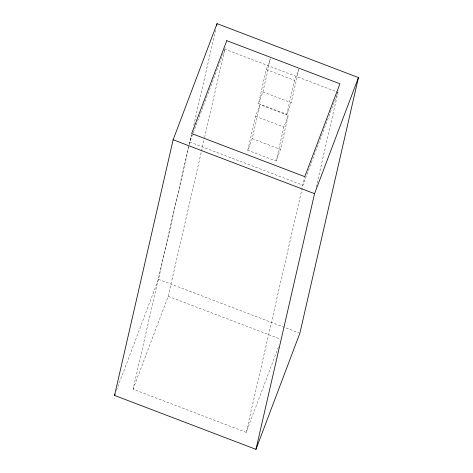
<?xml version="1.0" encoding="UTF-8"?>
<svg xmlns="http://www.w3.org/2000/svg" width="473" height="473" viewBox="0 0 473 473"><rect width="100%" height="100%" fill="white"/><g stroke="black" fill="none" stroke-linecap="round" stroke-linejoin="round"><path stroke-width="0.35" stroke-dasharray="2.37 1.77" d="M278.467 347.034L246.208 432.346L133.079 389.208L191.34 134.959M116.376 390.592L158.449 279.324L189.147 145.365M189.312 144.643L191.624 134.563M193.77 125.197L215.552 30.13M133.079 389.208L168.199 296.329L204.419 138.264M204.584 137.548L225.16 47.755M247.805 150.254L255.591 116.281L259.979 104.669L288.264 115.453L280.477 149.427L276.09 161.039L247.805 150.254L252.198 138.642L259.979 104.669M298.806 69.448L291.179 102.712L286.792 114.324L258.506 103.54L266.293 69.566L270.426 58.64M258.506 103.54L262.899 91.928L270.521 58.664M276.09 161.039L283.871 127.066L288.264 115.453M286.792 114.324L294.578 80.351L298.705 69.425M246.208 432.346L304.636 177.381M316.236 187.148L338.455 90.183M266.293 69.566L294.578 80.351M262.899 91.928L291.179 102.712M255.591 116.281L283.871 127.066M252.198 138.642L280.477 149.427M158.449 279.324L299.173 332.98M168.199 296.329L279.951 338.94M224.835 49.174L189.714 142.06L302.844 185.197L337.964 92.312L224.835 49.174"/><path stroke-width="0.71" d="M114.549 395.428L173.136 139.754L217.036 23.65L358.451 77.572L299.864 333.246L255.964 449.35L114.549 395.428L115.075 394.044M216.545 25.808L217.036 23.65M255.964 449.35L314.551 193.676L358.451 77.572M173.136 139.754L314.551 193.676M226.792 40.654L191.666 133.534L304.801 176.671L339.921 83.792L226.792 40.654"/></g></svg>
